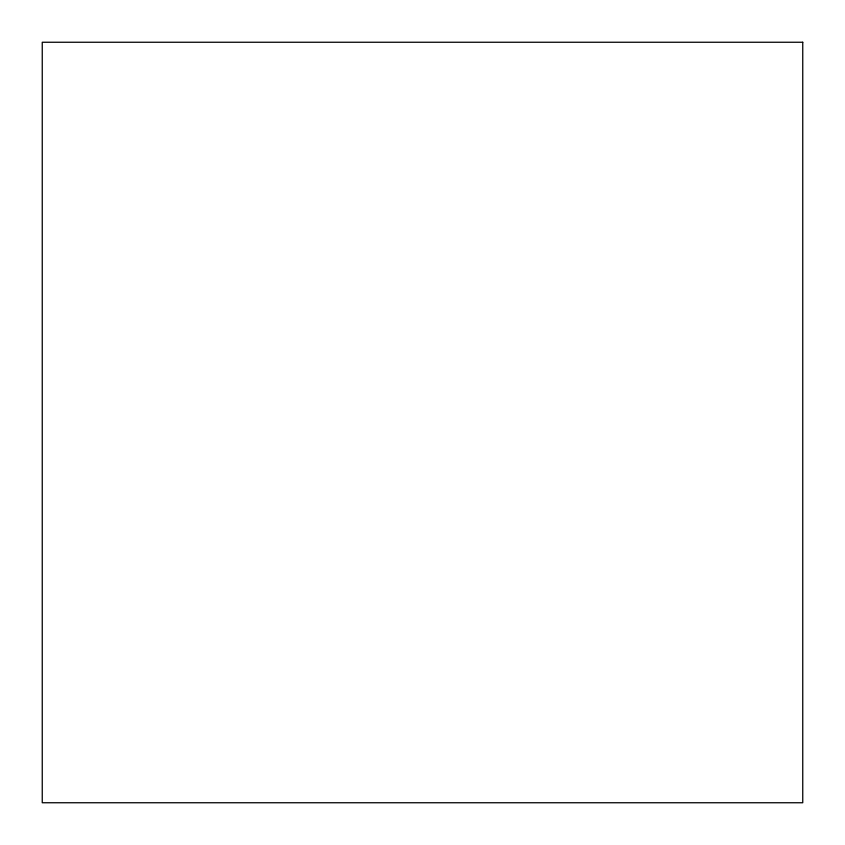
<?xml version="1.0" encoding="UTF-8"?>
<svg xmlns="http://www.w3.org/2000/svg" width="845" height="845" viewBox="0 0 845 845"><rect width="100%" height="100%" fill="white"/><g stroke="black" fill="none" stroke-linecap="round" stroke-linejoin="round"><path stroke-width="1.27" d="M802.75 42.25L42.25 42.25L42.25 802.75L802.75 802.75L802.75 42.25"/></g></svg>
